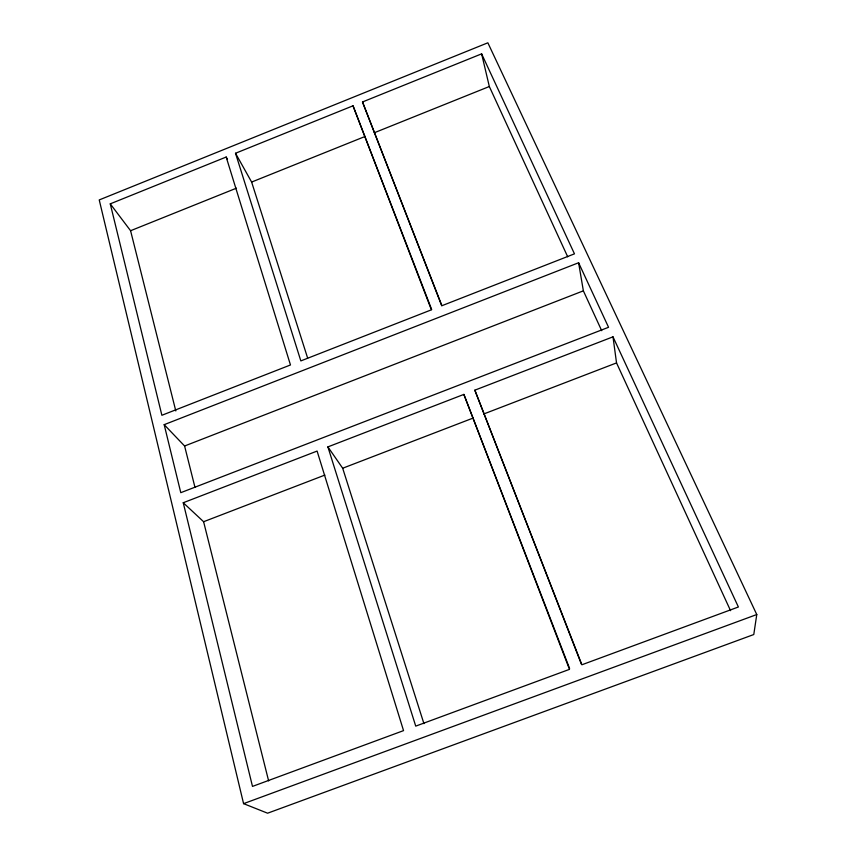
<?xml version="1.0" encoding="UTF-8"?>
<svg xmlns="http://www.w3.org/2000/svg" width="856" height="856" viewBox="0 0 856 856"><rect width="100%" height="100%" fill="white"/><g stroke="black" fill="none" stroke-linecap="round" stroke-linejoin="round"><path stroke-width="1.28" d="M756.768 614.544L753.783 634.531L267.596 813.2L243.575 803.645L99.232 199.93L487.856 42.8L756.768 614.544L243.575 803.645M226.187 157.033L290.473 364.966L161.88 415.278L110.264 203.846L226.187 157.033L227.493 159.323M353.025 105.802L431.392 309.829L300.841 360.911L235.518 153.256L353.025 105.802L431.702 309.626M362.495 101.971L481.628 53.853L574.472 253.847L441.91 305.71L362.495 101.971L441.696 305.71M110.264 203.846L130.583 230.724L236.459 188.17M235.518 153.256L251.632 182.061L365.159 136.436M374.297 132.755L489.332 86.52L481.628 53.853M164.181 424.662L578.603 262.749L608.552 327.292L180.787 492.682L164.181 424.662L184.596 445.997L194.986 487.396M184.596 445.997L583.364 290.837L578.603 262.749M183.238 502.74L317.095 451.069L403.54 730.628L252.488 786.407L183.238 502.74L203.6 521.721L268.634 780.907M463.877 394.402L569.475 669.36L415.727 726.123L327.891 446.896L463.877 394.402L569.615 668.525M474.834 390.175L612.992 336.836L738.386 606.99L581.887 664.78L474.834 390.175L581.395 664.181M203.6 521.721L324.873 475.08M327.891 446.896L342.678 468.232L473.336 417.985M483.875 413.93L616.534 362.912L612.992 336.836M489.332 86.52L567.699 256.8M583.364 290.837L601.704 330.694M616.534 362.912L730.564 610.681M251.632 182.061L307.657 358.14M342.678 468.232L423.934 723.652M130.583 230.724L175.801 410.944"/></g></svg>
